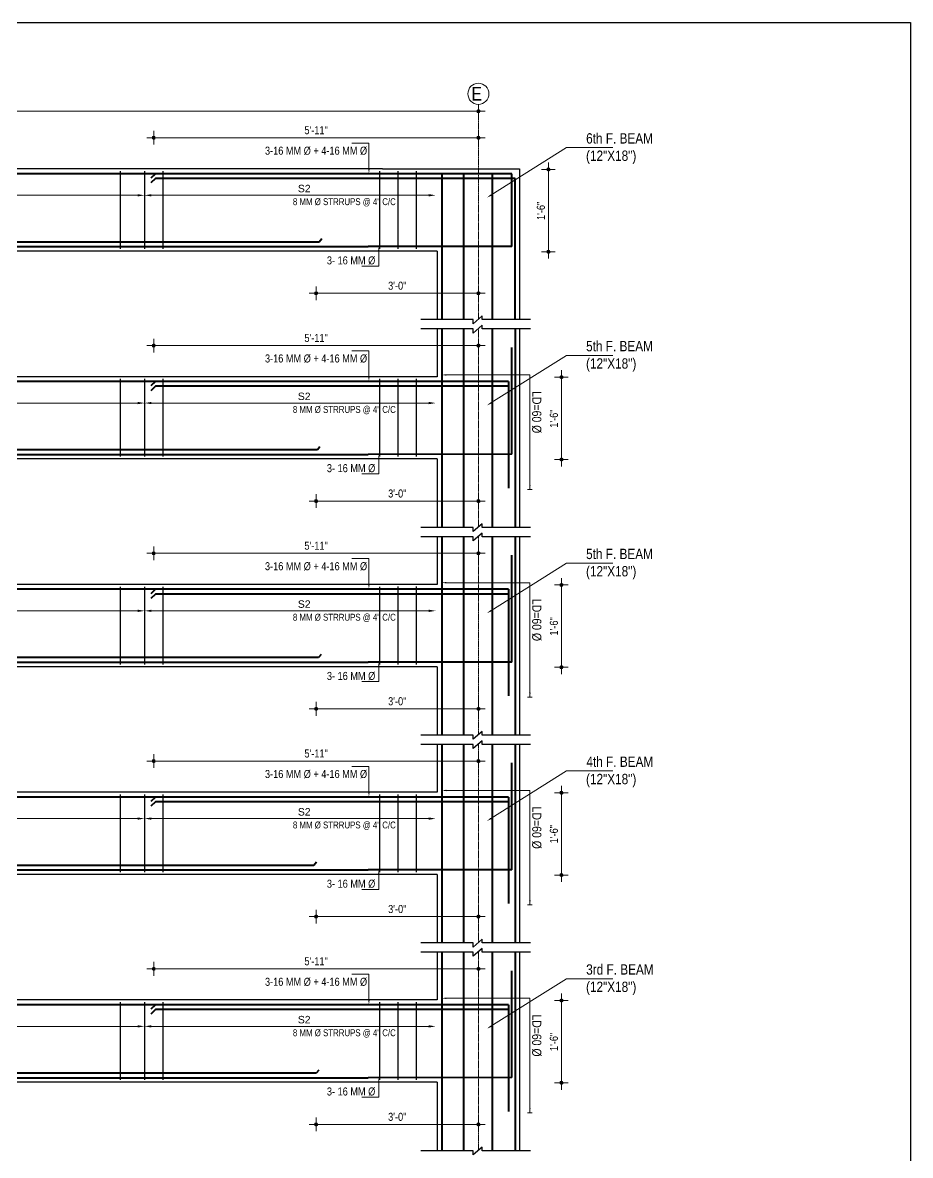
# Model space of a CAD drawing. Header units: inches. Extents: x 57837 to 133168, y 6972 to 27776.
# Drawn here: x 72902 to 73678, y 10829 to 11820 of the extents above; entities that cross this region are included whole.
import ezdxf

# ---------------------------------------------------------------- set-up
doc = ezdxf.new("R2010")
doc.units = ezdxf.units.IN
doc.header["$MEASUREMENT"] = 0
doc.linetypes.add('CENTER', pattern=[2, 1.25, -0.25, 0.25, -0.25])
doc.linetypes.add('CENTER2', pattern=[1.125, 0.75, -0.125, 0.125, -0.125])
for name, color, linetype, lineweight in [('CENTER', 9, 'CENTER', 5), ('DIM', 2, 'Continuous', 13), ('ROD', 1, 'Continuous', 40), ('STIRRUPS', 4, 'Continuous', 30)]:
    doc.layers.add(name, color=color, linetype=linetype, lineweight=lineweight)
for name, color, linetype in [('elevation', 3, 'Continuous'), ('text', 255, 'Continuous'), ('walls', 32, 'Continuous')]:
    doc.layers.add(name, color=color, linetype=linetype)
doc.styles.add('Arial', font='arial.ttf', dxfattribs={"height": 6.5})
doc.styles.get("Standard").update_dxf_attribs({"font": 'ARIALN.TTF', "height": 7})

msp = doc.modelspace()

# ---------------------------------------------------------------- hatches: boundary and pattern name
at = {"lineweight": 13}
h = msp.add_hatch(color=256, dxfattribs=at)
edge = h.paths.add_edge_path()
edge.add_arc((73300.31, 11742.7), 1.42, 0, 360)
h = msp.add_hatch(color=256, dxfattribs=at)
edge = h.paths.add_edge_path()
edge.add_arc((73016.31, 11719.47), 1.42, 0, 360)
h = msp.add_hatch(color=256, dxfattribs=at)
edge = h.paths.add_edge_path()
edge.add_arc((73300.31, 11719.47), 1.42, 0, 360)
h = msp.add_hatch(color=256, dxfattribs=at)
edge = h.paths.add_edge_path()
edge.add_arc((73361.55, 11691.78), 1.42, 0, 360)
h = msp.add_hatch(color=256, dxfattribs=at)
edge = h.paths.add_edge_path()
edge.add_arc((73361.55, 11619.78), 1.42, 0, 360)
h = msp.add_hatch(color=256, dxfattribs=at)
edge = h.paths.add_edge_path()
edge.add_arc((73158.31, 11583.42), 1.42, 0, 360)
h = msp.add_hatch(color=256, dxfattribs=at)
edge = h.paths.add_edge_path()
edge.add_arc((73300.31, 11583.42), 1.42, 0, 360)
h = msp.add_hatch(color=256, dxfattribs=at)
edge = h.paths.add_edge_path()
edge.add_arc((73016.31, 11537.74), 1.42, 0, 360)
h = msp.add_hatch(color=256, dxfattribs=at)
edge = h.paths.add_edge_path()
edge.add_arc((73300.31, 11537.74), 1.42, 0, 360)
h = msp.add_hatch(color=256, dxfattribs=at)
edge = h.paths.add_edge_path()
edge.add_arc((73372.92, 11510.05), 1.42, 0, 360)
h = msp.add_hatch(color=256, dxfattribs=at)
edge = h.paths.add_edge_path()
edge.add_arc((73372.92, 11438.05), 1.42, 0, 360)
h = msp.add_hatch(color=256, dxfattribs=at)
edge = h.paths.add_edge_path()
edge.add_arc((73158.31, 11401.68), 1.42, 0, 360)
h = msp.add_hatch(color=256, dxfattribs=at)
edge = h.paths.add_edge_path()
edge.add_arc((73300.31, 11401.68), 1.42, 0, 360)
h = msp.add_hatch(color=256, dxfattribs=at)
edge = h.paths.add_edge_path()
edge.add_arc((73016.31, 11356), 1.42, 0, 360)
h = msp.add_hatch(color=256, dxfattribs=at)
edge = h.paths.add_edge_path()
edge.add_arc((73300.31, 11356), 1.42, 0, 360)
h = msp.add_hatch(color=256, dxfattribs=at)
edge = h.paths.add_edge_path()
edge.add_arc((73372.92, 11328.31), 1.42, 0, 360)
h = msp.add_hatch(color=256, dxfattribs=at)
edge = h.paths.add_edge_path()
edge.add_arc((73372.92, 11256.31), 1.42, 0, 360)
h = msp.add_hatch(color=256, dxfattribs=at)
edge = h.paths.add_edge_path()
edge.add_arc((73158.31, 11219.95), 1.42, 0, 360)
h = msp.add_hatch(color=256, dxfattribs=at)
edge = h.paths.add_edge_path()
edge.add_arc((73300.31, 11219.95), 1.42, 0, 360)
h = msp.add_hatch(color=256, dxfattribs=at)
edge = h.paths.add_edge_path()
edge.add_arc((73016.31, 11174.27), 1.42, 0, 360)
h = msp.add_hatch(color=256, dxfattribs=at)
edge = h.paths.add_edge_path()
edge.add_arc((73300.31, 11174.27), 1.42, 0, 360)
h = msp.add_hatch(color=256, dxfattribs=at)
edge = h.paths.add_edge_path()
edge.add_arc((73372.92, 11146.58), 1.42, 0, 360)
h = msp.add_hatch(color=256, dxfattribs=at)
edge = h.paths.add_edge_path()
edge.add_arc((73372.92, 11074.58), 1.42, 0, 360)
h = msp.add_hatch(color=256, dxfattribs=at)
edge = h.paths.add_edge_path()
edge.add_arc((73158.31, 11038.21), 1.42, 0, 360)
h = msp.add_hatch(color=256, dxfattribs=at)
edge = h.paths.add_edge_path()
edge.add_arc((73300.31, 11038.21), 1.42, 0, 360)
h = msp.add_hatch(color=256, dxfattribs=at)
edge = h.paths.add_edge_path()
edge.add_arc((73016.31, 10992.53), 1.42, 0, 360)
h = msp.add_hatch(color=256, dxfattribs=at)
edge = h.paths.add_edge_path()
edge.add_arc((73300.31, 10992.53), 1.42, 0, 360)
h = msp.add_hatch(color=256, dxfattribs=at)
edge = h.paths.add_edge_path()
edge.add_arc((73372.92, 10964.84), 1.42, 0, 360)
h = msp.add_hatch(color=256, dxfattribs=at)
edge = h.paths.add_edge_path()
edge.add_arc((73372.92, 10892.84), 1.42, 0, 360)
h = msp.add_hatch(color=256, dxfattribs=at)
edge = h.paths.add_edge_path()
edge.add_arc((73158.31, 10856.48), 1.42, 0, 360)
h = msp.add_hatch(color=256, dxfattribs=at)
edge = h.paths.add_edge_path()
edge.add_arc((73300.31, 10856.48), 1.42, 0, 360)

# ---------------------------------------------------------------- linework, layer by layer
at = {"color": 1}
for p, q in [((71149.65, 11820.16), (73678.09, 11820.16)), ((73678.09, 11820.16), (73678.09, 9791.75))]:
    msp.add_line(p, q, dxfattribs=at)
at = {"lineweight": 13}
for p, q in [((73294.31, 11742.7), (73306.31, 11742.7)), ((73300.31, 11748.7), (73300.31, 11736.7)), ((73016.31, 11713.47), (73016.31, 11725.47)), ((73300.31, 11725.47), (73300.31, 11713.47)), ((73022.31, 11719.47), (73010.31, 11719.47)), ((73294.31, 11719.47), (73306.31, 11719.47)), ((73355.55, 11691.78), (73367.55, 11691.78)), ((73361.55, 11685.78), (73361.55, 11697.78)), ((73361.55, 11625.78), (73361.55, 11613.78)), ((73367.55, 11619.78), (73355.55, 11619.78)), ((73164.31, 11583.42), (73152.31, 11583.42)), ((73158.31, 11577.42), (73158.31, 11589.42)), ((73294.31, 11583.42), (73306.31, 11583.42)), ((73300.31, 11589.42), (73300.31, 11577.42)), ((73016.31, 11531.74), (73016.31, 11543.74)), ((73300.31, 11543.74), (73300.31, 11531.74)), ((73022.31, 11537.74), (73010.31, 11537.74)), ((73294.31, 11537.74), (73306.31, 11537.74)), ((73372.92, 11504.05), (73372.92, 11516.05)), ((73366.92, 11510.05), (73378.92, 11510.05)), ((73372.92, 11444.05), (73372.92, 11432.05)), ((73378.92, 11438.05), (73366.92, 11438.05)), ((73158.31, 11395.68), (73158.31, 11407.68)), ((73300.31, 11407.68), (73300.31, 11395.68)), ((73164.31, 11401.68), (73152.31, 11401.68)), ((73294.31, 11401.68), (73306.31, 11401.68)), ((73022.31, 11356), (73010.31, 11356)), ((73016.31, 11350), (73016.31, 11362)), ((73294.31, 11356), (73306.31, 11356)), ((73300.31, 11362), (73300.31, 11350)), ((73372.92, 11322.31), (73372.92, 11334.31)), ((73366.92, 11328.31), (73378.92, 11328.31)), ((73378.92, 11256.31), (73366.92, 11256.31)), ((73372.92, 11262.31), (73372.92, 11250.31)), ((73158.31, 11213.95), (73158.31, 11225.95)), ((73300.31, 11225.95), (73300.31, 11213.95)), ((73164.31, 11219.95), (73152.31, 11219.95)), ((73294.31, 11219.95), (73306.31, 11219.95)), ((73016.31, 11168.27), (73016.31, 11180.27)), ((73300.31, 11180.27), (73300.31, 11168.27)), ((73022.31, 11174.27), (73010.31, 11174.27)), ((73294.31, 11174.27), (73306.31, 11174.27)), ((73366.92, 11146.58), (73378.92, 11146.58)), ((73372.92, 11140.58), (73372.92, 11152.58)), ((73372.92, 11080.58), (73372.92, 11068.58)), ((73378.92, 11074.58), (73366.92, 11074.58)), ((73164.31, 11038.21), (73152.31, 11038.21)), ((73158.31, 11032.21), (73158.31, 11044.21)), ((73294.31, 11038.21), (73306.31, 11038.21)), ((73300.31, 11044.21), (73300.31, 11032.21)), ((73016.31, 10986.53), (73016.31, 10998.53)), ((73300.31, 10998.53), (73300.31, 10986.53)), ((73022.31, 10992.53), (73010.31, 10992.53)), ((73294.31, 10992.53), (73306.31, 10992.53)), ((73372.92, 10958.84), (73372.92, 10970.84)), ((73366.92, 10964.84), (73378.92, 10964.84)), ((73372.92, 10898.84), (73372.92, 10886.84)), ((73378.92, 10892.84), (73366.92, 10892.84)), ((73158.31, 10850.48), (73158.31, 10862.48)), ((73300.31, 10862.48), (73300.31, 10850.48)), ((73164.31, 10856.48), (73152.31, 10856.48)), ((73294.31, 10856.48), (73306.31, 10856.48))]:
    msp.add_line(p, q, dxfattribs=at)
for p, q in [((73216.45, 11692.23), (72308.31, 11692.23)), ((73216.45, 11692.23), (73336.31, 11692.23)), ((73336.31, 11692.23), (73336.31, 11620.23)), ((73264.31, 11620.23), (72380.31, 11620.23)), ((73264.31, 11620.23), (73264.31, 11560.37)), ((73336.31, 11620.23), (73336.31, 11560.37)), ((73336.31, 11552.62), (73336.31, 11438.49)), ((73336.31, 11552.62), (73336.31, 11510.49)), ((73264.31, 11552.25), (73264.31, 11510.49)), ((73336.31, 11552.25), (73336.31, 11510.49)), ((73216.45, 11510.49), (72380.31, 11510.49)), ((73264.31, 11510.49), (73216.45, 11510.49)), ((73264.31, 11438.49), (72380.31, 11438.49)), ((73264.31, 11438.49), (73264.31, 11378.64)), ((73336.31, 11438.49), (73336.31, 11378.64)), ((73264.31, 11370.52), (73264.31, 11328.76)), ((73336.31, 11370.88), (73336.31, 11256.76)), ((73336.31, 11370.88), (73336.31, 11328.76)), ((73336.31, 11370.52), (73336.31, 11328.76)), ((73216.45, 11328.76), (72380.31, 11328.76)), ((73264.31, 11328.76), (73216.45, 11328.76)), ((73264.31, 11256.76), (72380.31, 11256.76)), ((73264.31, 11256.76), (73264.31, 11196.9)), ((73336.31, 11256.76), (73336.31, 11196.9)), ((73264.31, 11188.78), (73264.31, 11147.02)), ((73336.31, 11189.15), (73336.31, 11075.02)), ((73336.31, 11189.15), (73336.31, 11147.02)), ((73336.31, 11188.78), (73336.31, 11147.02)), ((73216.45, 11147.02), (72380.31, 11147.02)), ((73264.31, 11147.02), (73216.45, 11147.02)), ((73264.31, 11075.02), (72380.31, 11075.02)), ((73264.31, 11075.02), (73264.31, 11015.17)), ((73336.31, 11075.02), (73336.31, 11015.17)), ((73336.31, 11007.41), (73336.31, 10893.29)), ((73336.31, 11007.41), (73336.31, 10965.29)), ((73264.31, 11007.05), (73264.31, 10965.29)), ((73336.31, 11007.05), (73336.31, 10965.29)), ((73216.45, 10965.29), (72380.31, 10965.29)), ((73264.31, 10965.29), (73216.45, 10965.29)), ((73264.31, 10893.29), (72380.31, 10893.29)), ((73264.31, 10893.29), (73264.31, 10833.43)), ((73336.31, 10893.29), (73336.31, 10833.43))]:
    msp.add_line(p, q)
for centre in [(73300.31, 11742.7), (73016.31, 11719.47), (73300.31, 11719.47), (73361.55, 11691.78), (73361.55, 11619.78), (73158.31, 11583.42), (73300.31, 11583.42), (73016.31, 11537.74), (73300.31, 11537.74), (73372.92, 11510.05), (73372.92, 11438.05), (73158.31, 11401.68), (73300.31, 11401.68), (73016.31, 11356), (73300.31, 11356), (73372.92, 11328.31), (73372.92, 11256.31), (73158.31, 11219.95), (73300.31, 11219.95), (73016.31, 11174.27), (73300.31, 11174.27), (73372.92, 11146.58), (73372.92, 11074.58), (73158.31, 11038.21), (73300.31, 11038.21), (73016.31, 10992.53), (73300.31, 10992.53), (73372.92, 10964.84), (73372.92, 10892.84), (73158.31, 10856.48), (73300.31, 10856.48)]:
    msp.add_circle(centre, 1.42, dxfattribs=at)
at = {"layer": 'CENTER', "linetype": 'CENTER2', "lineweight": 5}
for p, q in [((73300.31, 11748.7), (73300.31, 11560.85)), ((73300.31, 11552.72), (73300.31, 11379.11)), ((73300.31, 11370.99), (73300.31, 11197.38)), ((73300.31, 11189.25), (73300.31, 11015.64)), ((73300.31, 11007.52), (73300.31, 10833.91))]:
    msp.add_line(p, q, dxfattribs=at)
at = {"layer": 'DIM'}
for p, q in [((73296.31, 11742.7), (72348.31, 11742.7)), ((73020.31, 11719.47), (73296.31, 11719.47)), ((73361.55, 11687.78), (73361.55, 11623.78)), ((73296.31, 11583.42), (73162.31, 11583.42)), ((73020.31, 11537.74), (73296.31, 11537.74)), ((73372.92, 11506.05), (73372.92, 11442.05)), ((73296.31, 11401.68), (73162.31, 11401.68)), ((73020.31, 11356), (73296.31, 11356)), ((73372.92, 11324.31), (73372.92, 11260.31)), ((73296.31, 11219.95), (73162.31, 11219.95)), ((73020.31, 11174.27), (73296.31, 11174.27)), ((73372.92, 11142.58), (73372.92, 11078.58)), ((73296.31, 11038.21), (73162.31, 11038.21)), ((73020.31, 10992.53), (73296.31, 10992.53)), ((73372.92, 10960.84), (73372.92, 10896.84)), ((73296.31, 10856.48), (73162.31, 10856.48))]:
    msp.add_line(p, q, dxfattribs=at)
at = {"layer": 'DIM', "ltscale": 3, "extrusion": (0, 0, -1)}
for p, q in [((73204.55, 11714.85), (73189.71, 11714.85)), ((73204.55, 11692.34), (73204.55, 11714.85)), ((73204.55, 11533.12), (73189.71, 11533.12)), ((73204.55, 11510.61), (73204.55, 11533.12)), ((73272.31, 11512.02), (73345.34, 11512.02)), ((73345.34, 11512.02), (73345.34, 11411.85)), ((73204.55, 11351.38), (73189.71, 11351.38)), ((73204.55, 11328.87), (73204.55, 11351.38)), ((73272.31, 11330.29), (73345.34, 11330.29)), ((73345.34, 11330.29), (73345.34, 11230.12)), ((73204.55, 11169.65), (73189.71, 11169.65)), ((73204.55, 11147.14), (73204.55, 11169.65)), ((73272.31, 11148.55), (73345.34, 11148.55)), ((73345.34, 11148.55), (73345.34, 11048.38)), ((73204.55, 10987.91), (73189.71, 10987.91)), ((73204.55, 10965.4), (73204.55, 10987.91)), ((73272.31, 10966.82), (73345.34, 10966.82)), ((73345.34, 10966.82), (73345.34, 10866.65))]:
    msp.add_line(p, q, dxfattribs=at)
at = {"layer": 'DIM', "lineweight": 13}
for p, q in [((73311.2, 11669.24), (73377.32, 11710.83)), ((73377.32, 11710.83), (73417.82, 11710.83)), ((73311.2, 11487.5), (73377.32, 11529.1)), ((73377.32, 11529.1), (73417.82, 11529.1)), ((73311.2, 11305.77), (73377.32, 11347.36)), ((73377.32, 11347.36), (73417.82, 11347.36)), ((73311.2, 11124.03), (73377.32, 11165.63)), ((73377.32, 11165.63), (73417.82, 11165.63)), ((73311.2, 10942.3), (73377.32, 10983.89)), ((73377.32, 10983.89), (73417.82, 10983.89))]:
    msp.add_line(p, q, dxfattribs=at)
at = {"layer": 'DIM', "lineweight": 9}
for p, q in [((73002.31, 11669.15), (72606.31, 11669.15)), ((73256.93, 11669.15), (73014.31, 11669.15)), ((73002.31, 11487.42), (72606.31, 11487.42)), ((73256.93, 11487.42), (73014.31, 11487.42)), ((73002.31, 11305.68), (72606.31, 11305.68)), ((73256.93, 11305.68), (73014.31, 11305.68)), ((73002.31, 11123.95), (72606.31, 11123.95)), ((73256.93, 11123.95), (73014.31, 11123.95)), ((73002.31, 10942.21), (72606.31, 10942.21)), ((73256.93, 10942.21), (73014.31, 10942.21))]:
    msp.add_line(p, q, dxfattribs=at)
at = {"layer": 'DIM', "ltscale": 3}
for p, q in [((73213.14, 11620.25), (73213.14, 11607.25)), ((73213.14, 11607.25), (73198.3, 11607.25)), ((73213.14, 11438.52), (73213.14, 11425.51)), ((73213.14, 11425.51), (73198.3, 11425.51)), ((73345.34, 11415.85), (73345.34, 11433.1)), ((73347.21, 11411.85), (73343.32, 11411.85)), ((73213.14, 11256.78), (73213.14, 11243.78)), ((73345.34, 11234.12), (73345.34, 11251.36)), ((73213.14, 11243.78), (73198.3, 11243.78)), ((73347.21, 11230.12), (73343.32, 11230.12)), ((73213.14, 11075.05), (73213.14, 11062.04)), ((73345.34, 11052.38), (73345.34, 11069.63)), ((73213.14, 11062.04), (73198.3, 11062.04)), ((73347.21, 11048.38), (73343.32, 11048.38)), ((73213.14, 10893.31), (73213.14, 10880.31)), ((73213.14, 10880.31), (73198.3, 10880.31)), ((73345.34, 10870.65), (73345.34, 10887.89)), ((73347.21, 10866.65), (73343.32, 10866.65))]:
    msp.add_line(p, q, dxfattribs=at)
at = {"layer": 'DIM'}
msp.add_circle((73300.31, 11757.93), 9.23, dxfattribs=at)
at = {"layer": 'DIM', "ltscale": 3, "extrusion": (0, 0, -1)}
for points in [[(-73203.89, 11692.34), (-73204.55, 11688.34), (-73205.22, 11692.34)], [(-73272.31, 11512.69), (-73268.31, 11512.02), (-73272.31, 11511.35)], [(-73203.89, 11510.61), (-73204.55, 11506.61), (-73205.22, 11510.61)], [(-73203.89, 11328.87), (-73204.55, 11324.87), (-73205.22, 11328.87)], [(-73272.31, 11330.95), (-73268.31, 11330.29), (-73272.31, 11329.62)], [(-73203.89, 11147.14), (-73204.55, 11143.14), (-73205.22, 11147.14)], [(-73272.31, 11149.22), (-73268.31, 11148.55), (-73272.31, 11147.88)], [(-73203.89, 10965.4), (-73204.55, 10961.4), (-73205.22, 10965.4)], [(-73272.31, 10967.48), (-73268.31, 10966.82), (-73272.31, 10966.15)]]:
    msp.add_solid(points, dxfattribs=at)
at = {"layer": 'DIM'}
for points in [[(73002.31, 11670.15), (73002.31, 11668.15), (73008.31, 11669.15)], [(73014.31, 11670.15), (73014.31, 11668.15), (73008.31, 11669.15)], [(73256.93, 11670.15), (73256.93, 11668.15), (73262.93, 11669.15)], [(73002.31, 11488.42), (73002.31, 11486.42), (73008.31, 11487.42)], [(73014.31, 11488.42), (73014.31, 11486.42), (73008.31, 11487.42)], [(73256.93, 11488.42), (73256.93, 11486.42), (73262.93, 11487.42)], [(73002.31, 11306.68), (73002.31, 11304.68), (73008.31, 11305.68)], [(73014.31, 11306.68), (73014.31, 11304.68), (73008.31, 11305.68)], [(73256.93, 11306.68), (73256.93, 11304.68), (73262.93, 11305.68)], [(73002.31, 11124.95), (73002.31, 11122.95), (73008.31, 11123.95)], [(73014.31, 11124.95), (73014.31, 11122.95), (73008.31, 11123.95)], [(73256.93, 11124.95), (73256.93, 11122.95), (73262.93, 11123.95)], [(73002.31, 10943.21), (73002.31, 10941.21), (73008.31, 10942.21)], [(73014.31, 10943.21), (73014.31, 10941.21), (73008.31, 10942.21)], [(73256.93, 10943.21), (73256.93, 10941.21), (73262.93, 10942.21)]]:
    msp.add_solid(points, dxfattribs=at)
at = {"layer": 'DIM', "lineweight": 13}
for points in [[(73311.56, 11668.67), (73307.82, 11667.11), (73310.85, 11669.8)], [(73311.56, 11486.94), (73307.82, 11485.37), (73310.85, 11488.07)], [(73311.56, 11305.2), (73307.82, 11303.64), (73310.85, 11306.33)], [(73311.56, 11123.47), (73307.82, 11121.9), (73310.85, 11124.6)], [(73311.56, 10941.73), (73307.82, 10940.17), (73310.85, 10942.86)]]:
    msp.add_solid(points, dxfattribs=at)
at = {"layer": 'DIM', "ltscale": 3}
for points in [[(73212.47, 11620.25), (73213.14, 11624.25), (73213.8, 11620.25)], [(73212.47, 11438.52), (73213.14, 11442.52), (73213.8, 11438.52)], [(73346, 11415.85), (73345.34, 11411.85), (73344.67, 11415.85)], [(73212.47, 11256.78), (73213.14, 11260.78), (73213.8, 11256.78)], [(73346, 11234.12), (73345.34, 11230.12), (73344.67, 11234.12)], [(73212.47, 11075.05), (73213.14, 11079.05), (73213.8, 11075.05)], [(73346, 11052.38), (73345.34, 11048.38), (73344.67, 11052.38)], [(73212.47, 10893.31), (73213.14, 10897.31), (73213.8, 10893.31)], [(73346, 10870.65), (73345.34, 10866.65), (73344.67, 10870.65)]]:
    msp.add_solid(points, dxfattribs=at)
at = {"layer": 'elevation'}
for p, q in [((73336.31, 11552.62), (73336.31, 11510.86)), ((73336.31, 11552.25), (73336.31, 11510.49)), ((73336.31, 11370.88), (73336.31, 11329.12)), ((73336.31, 11370.52), (73336.31, 11328.76)), ((73336.31, 11189.15), (73336.31, 11147.39)), ((73336.31, 11188.78), (73336.31, 11147.02)), ((73336.31, 11007.41), (73336.31, 10965.65)), ((73336.31, 11007.05), (73336.31, 10965.29))]:
    msp.add_line(p, q, dxfattribs=at)
at = {"layer": 'ROD'}
for p, q in [((73326.56, 11688.02), (72344.31, 11688.02)), ((73017.83, 11688.02), (73013.74, 11684.12)), ((73017.83, 11683.82), (73013.74, 11679.92)), ((73329.59, 11688.02), (73017.83, 11688.02)), ((73332.31, 11683.82), (73017.83, 11683.82)), ((73268.31, 11688.02), (73268.31, 11560.37)), ((73287.2, 11688.02), (73287.2, 11560.35)), ((73312.2, 11688.02), (73312.2, 11560.35)), ((73329.59, 11624.37), (73329.59, 11688.02)), ((73332.31, 11560.37), (73332.31, 11683.82)), ((72314.76, 11624.22), (73203.74, 11624.22)), ((73160.94, 11628.21), (72463.89, 11628.21)), ((73163.23, 11630.92), (73160.94, 11628.21)), ((73329.59, 11624.37), (73203.74, 11624.22)), ((73268.31, 11552.25), (73268.31, 11378.64)), ((73287.2, 11552.23), (73287.2, 11378.62)), ((73312.2, 11552.23), (73312.2, 11378.62)), ((73332.31, 11552.25), (73332.31, 11378.64)), ((73329.59, 11442.64), (73329.59, 11536.08)), ((73326.56, 11506.29), (72344.31, 11506.29)), ((73017.83, 11506.29), (73013.74, 11502.38)), ((73326.56, 11506.29), (73017.83, 11506.29)), ((73326.6, 11506.29), (73326.6, 11413.07)), ((73017.83, 11502.09), (73013.74, 11498.18)), ((73326.56, 11502.09), (73017.83, 11502.09)), ((73159.44, 11446.47), (72463.89, 11446.47)), ((73161.73, 11449.18), (73159.44, 11446.47)), ((72344.31, 11442.48), (73203.74, 11442.48)), ((73329.59, 11442.64), (73203.74, 11442.48)), ((73268.31, 11370.52), (73268.31, 11196.9)), ((73287.2, 11370.49), (73287.2, 11196.88)), ((73312.2, 11370.49), (73312.2, 11196.88)), ((73332.31, 11370.52), (73332.31, 11196.9)), ((73329.59, 11260.9), (73329.59, 11354.34)), ((73326.56, 11324.55), (72344.31, 11324.55)), ((73017.83, 11324.55), (73013.74, 11320.65)), ((73326.56, 11324.55), (73017.83, 11324.55)), ((73326.6, 11324.55), (73326.6, 11231.34)), ((73017.83, 11320.35), (73013.74, 11316.45)), ((73326.56, 11320.35), (73017.83, 11320.35)), ((73162.73, 11267.45), (73160.44, 11264.74)), ((72344.31, 11260.75), (73203.74, 11260.75)), ((73160.44, 11264.74), (72463.89, 11264.74)), ((73329.59, 11260.9), (73203.74, 11260.75)), ((73268.31, 11188.78), (73268.31, 11015.17)), ((73287.2, 11188.76), (73287.2, 11015.15)), ((73312.2, 11188.76), (73312.2, 11015.15)), ((73332.31, 11188.78), (73332.31, 11015.17)), ((73329.59, 11079.17), (73329.59, 11172.61)), ((73326.56, 11142.82), (72344.31, 11142.82)), ((73017.83, 11142.82), (73013.74, 11138.91)), ((73017.83, 11138.62), (73013.74, 11134.71)), ((73326.56, 11142.82), (73017.83, 11142.82)), ((73326.56, 11138.62), (73017.83, 11138.62)), ((73326.6, 11142.82), (73326.6, 11049.6)), ((72344.31, 11079.01), (73203.74, 11079.01)), ((73156.44, 11083), (72463.89, 11083)), ((73158.73, 11085.71), (73156.44, 11083)), ((73329.59, 11079.17), (73203.74, 11079.01)), ((73268.31, 11007.05), (73268.31, 10833.43)), ((73287.2, 11007.02), (73287.2, 10833.41)), ((73312.2, 11007.02), (73312.2, 10833.41)), ((73332.31, 11007.05), (73332.31, 10833.43)), ((73329.59, 10897.43), (73329.59, 10990.87)), ((73326.56, 10961.08), (72344.31, 10961.08)), ((73017.83, 10961.08), (73013.74, 10957.18)), ((73326.56, 10961.08), (73017.83, 10961.08)), ((73326.6, 10961.08), (73326.6, 10867.87)), ((73017.83, 10956.88), (73013.74, 10952.98)), ((73326.56, 10956.88), (73017.83, 10956.88)), ((73158.44, 10901.27), (72463.89, 10901.27)), ((73160.73, 10903.98), (73158.44, 10901.27)), ((72344.31, 10897.28), (73203.74, 10897.28)), ((73329.59, 10897.43), (73203.74, 10897.28))]:
    msp.add_line(p, q, dxfattribs=at)
at = {"layer": 'STIRRUPS'}
for p, q in [((72986.85, 11690.27), (72986.85, 11622.27)), ((72986.85, 11690.27), (72986.85, 11622.27)), ((73008.31, 11690.27), (73008.31, 11622.27)), ((73008.31, 11690.27), (73008.31, 11622.27)), ((73024.31, 11690.27), (73024.31, 11622.27)), ((73213.74, 11690.27), (73213.74, 11622.27)), ((73229.74, 11690.3), (73229.74, 11622.3)), ((73245.74, 11690.3), (73245.74, 11622.3)), ((72986.85, 11508.53), (72986.85, 11440.53)), ((72986.85, 11508.53), (72986.85, 11440.53)), ((73008.31, 11508.53), (73008.31, 11440.53)), ((73008.31, 11508.53), (73008.31, 11440.53)), ((73024.31, 11508.53), (73024.31, 11440.53)), ((73213.74, 11508.53), (73213.74, 11440.53)), ((73229.74, 11508.56), (73229.74, 11440.56)), ((73245.74, 11508.56), (73245.74, 11440.56)), ((72986.85, 11326.8), (72986.85, 11258.8)), ((72986.85, 11326.8), (72986.85, 11258.8)), ((73008.31, 11326.8), (73008.31, 11258.8)), ((73008.31, 11326.8), (73008.31, 11258.8)), ((73024.31, 11326.8), (73024.31, 11258.8)), ((73213.74, 11326.8), (73213.74, 11258.8)), ((73229.74, 11326.83), (73229.74, 11258.83)), ((73245.74, 11326.83), (73245.74, 11258.83)), ((72986.85, 11145.06), (72986.85, 11077.06)), ((72986.85, 11145.06), (72986.85, 11077.06)), ((73008.31, 11145.06), (73008.31, 11077.06)), ((73008.31, 11145.06), (73008.31, 11077.06)), ((73024.31, 11145.06), (73024.31, 11077.06)), ((73213.74, 11145.06), (73213.74, 11077.06)), ((73229.74, 11145.09), (73229.74, 11077.09)), ((73245.74, 11145.09), (73245.74, 11077.09)), ((72986.85, 10963.33), (72986.85, 10895.33)), ((72986.85, 10963.33), (72986.85, 10895.33)), ((73008.31, 10963.33), (73008.31, 10895.33)), ((73008.31, 10963.33), (73008.31, 10895.33)), ((73024.31, 10963.33), (73024.31, 10895.33)), ((73213.74, 10963.33), (73213.74, 10895.33)), ((73229.74, 10963.36), (73229.74, 10895.36)), ((73245.74, 10963.36), (73245.74, 10895.36))]:
    msp.add_line(p, q, dxfattribs=at)
at = {"layer": 'walls', "color": 6}
for p, q in [((73303.48, 11563.61), (73295.7, 11556.82)), ((73303.48, 11560.37), (73303.48, 11563.61)), ((73295.7, 11560.37), (73249.93, 11560.37)), ((73295.7, 11556.82), (73295.7, 11560.37)), ((73303.48, 11555.49), (73295.7, 11548.69)), ((73345.99, 11560.37), (73303.48, 11560.37)), ((73303.48, 11552.25), (73303.48, 11555.49)), ((73295.7, 11552.25), (73249.93, 11552.25)), ((73295.7, 11548.69), (73295.7, 11552.25)), ((73345.99, 11552.25), (73303.48, 11552.25)), ((73295.7, 11378.64), (73249.93, 11378.64)), ((73303.48, 11381.88), (73295.7, 11375.08)), ((73295.7, 11375.08), (73295.7, 11378.64)), ((73303.48, 11378.64), (73303.48, 11381.88)), ((73345.99, 11378.64), (73303.48, 11378.64)), ((73295.7, 11370.52), (73249.93, 11370.52)), ((73303.48, 11373.75), (73295.7, 11366.96)), ((73295.7, 11366.96), (73295.7, 11370.52)), ((73303.48, 11370.52), (73303.48, 11373.75)), ((73345.99, 11370.52), (73303.48, 11370.52)), ((73295.7, 11196.9), (73249.93, 11196.9)), ((73303.48, 11200.14), (73295.7, 11193.35)), ((73295.7, 11193.35), (73295.7, 11196.9)), ((73303.48, 11196.9), (73303.48, 11200.14)), ((73345.99, 11196.9), (73303.48, 11196.9)), ((73295.7, 11188.78), (73249.93, 11188.78)), ((73303.48, 11192.02), (73295.7, 11185.22)), ((73295.7, 11185.22), (73295.7, 11188.78)), ((73303.48, 11188.78), (73303.48, 11192.02)), ((73345.99, 11188.78), (73303.48, 11188.78)), ((73303.48, 11018.41), (73295.7, 11011.61)), ((73303.48, 11015.17), (73303.48, 11018.41)), ((73295.7, 11015.17), (73249.93, 11015.17)), ((73295.7, 11011.61), (73295.7, 11015.17)), ((73303.48, 11010.28), (73295.7, 11003.49)), ((73345.99, 11015.17), (73303.48, 11015.17)), ((73303.48, 11007.05), (73303.48, 11010.28)), ((73295.7, 11007.05), (73249.93, 11007.05)), ((73295.7, 11003.49), (73295.7, 11007.05)), ((73345.99, 11007.05), (73303.48, 11007.05)), ((73295.7, 10833.43), (73249.93, 10833.43)), ((73303.48, 10836.67), (73295.7, 10829.88)), ((73295.7, 10829.88), (73295.7, 10833.43)), ((73303.48, 10833.43), (73303.48, 10836.67)), ((73345.99, 10833.43), (73303.48, 10833.43))]:
    msp.add_line(p, q, dxfattribs=at)

# ---------------------------------------------------------------- texts
at = {"layer": 'DIM'}
for s, p in [('5\'-11"', (73148.12, 11722.61)), ('3\'-0"', (73221.35, 11586.55)), ('5\'-11"', (73148.13, 11540.87)), ('3\'-0"', (73221.36, 11404.82)), ('5\'-11"', (73148.12, 11359.14)), ('3\'-0"', (73221.35, 11223.08)), ('5\'-11"', (73148.12, 11177.4)), ('3\'-0"', (73221.35, 11041.35)), ('5\'-11"', (73148.12, 10995.67)), ('3\'-0"', (73221.35, 10859.61))]:
    msp.add_text(s, height=7, dxfattribs=at).set_placement(p)
at = {"layer": 'DIM', "style": 'Arial'}
for p in [(73142.39, 11671.81), (73142.39, 11490.07), (73142.39, 11308.34), (73142.39, 11126.6), (73142.39, 10944.87)]:
    msp.add_text('S2', height=6.5, dxfattribs=at).set_placement(p)
at = {"layer": 'DIM'}
for p in [(73358.42, 11647.55), (73369.79, 11465.82), (73369.79, 11284.08), (73369.79, 11102.35), (73369.79, 10920.61)]:
    msp.add_text('1\'-6"', height=7, rotation=90, dxfattribs=at).set_placement(p)
at = {"layer": 'text'}
for s, height, p in [('E', 12, (73294.23, 11751.93)), ('6th F. BEAM', 9, (73394.53, 11714.42)), ('3-16 MM Ø + 4-16 MM Ø', 7, (73113.64, 11704.67)), ('(12"X18")', 9, (73394.43, 11699.26)), ('8 MM Ø STRRUPS @ 4" C/C', 6, (73138.08, 11660.56)), ('3- 16 MM Ø', 7, (73167.78, 11608.7)), ('5th F. BEAM', 9, (73394.5, 11532.71)), ('3-16 MM Ø + 4-16 MM Ø', 7, (73113.64, 11522.93)), ('(12"X18")', 9, (73394.43, 11517.56)), ('8 MM Ø STRRUPS @ 4" C/C', 6, (73138.08, 11478.83)), ('3- 16 MM Ø', 7, (73167.78, 11426.97)), ('5th F. BEAM', 9, (73394.5, 11350.98)), ('3-16 MM Ø + 4-16 MM Ø', 7, (73113.64, 11341.2)), ('(12"X18")', 9, (73394.43, 11335.82)), ('8 MM Ø STRRUPS @ 4" C/C', 6, (73138.08, 11297.09)), ('3- 16 MM Ø', 7, (73167.78, 11245.23)), ('4th F. BEAM', 9, (73394.77, 11169.21)), ('3-16 MM Ø + 4-16 MM Ø', 7, (73113.64, 11159.46)), ('(12"X18")', 9, (73394.43, 11154.06)), ('8 MM Ø STRRUPS @ 4" C/C', 6, (73138.08, 11115.36)), ('3- 16 MM Ø', 7, (73167.78, 11063.5)), ('3rd F. BEAM', 9, (73394.57, 10987.48)), ('3-16 MM Ø + 4-16 MM Ø', 7, (73113.64, 10977.73)), ('(12"X18")', 9, (73394.43, 10972.32)), ('8 MM Ø STRRUPS @ 4" C/C', 6, (73138.08, 10933.62)), ('3- 16 MM Ø', 7, (73167.78, 10881.76))]:
    msp.add_text(s, height=height, dxfattribs=at).set_placement(p)
for p in [(73347.36, 11497.88), (73347.36, 11316.14), (73347.36, 11134.41), (73347.36, 10952.67)]:
    msp.add_text('LD=60 Ø', height=8, rotation=270, dxfattribs=at).set_placement(p)

doc.saveas('drawing.dxf')
